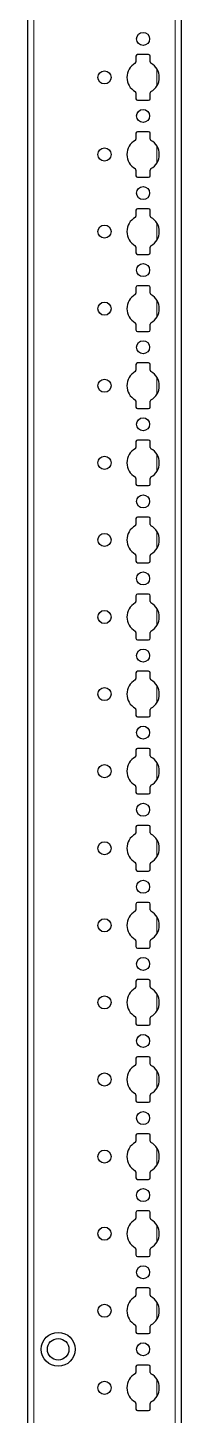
# Model space of a CAD drawing. Header units: millimetres. Extents: x -199 to 3754, y -1747 to 1507.
# Drawn here: x 3254.9 to 3304.6, y -436.2 to 13.8 of the extents above; entities that cross this region are included whole.
import ezdxf

# ---------------------------------------------------------------- set-up
doc = ezdxf.new("R2010")
doc.units = ezdxf.units.MM

msp = doc.modelspace()

# ---------------------------------------------------------------- linework, layer by layer
at = {"color": 7, "linetype": 'Continuous', "lineweight": 25}
for p, q in [((3254.87, -851.79), (3254.87, 647.21)), ((3304.57, 647.21), (3304.57, -851.79)), ((3289.92, 4.61), (3289.92, 2.73)), ((3294.02, 5.11), (3290.42, 5.11)), ((3294.52, 2.73), (3294.52, 4.61)), ((3289.92, -7.32), (3289.92, -9.19)), ((3294.52, -9.19), (3294.52, -7.32)), ((3290.42, -9.69), (3294.02, -9.69)), ((3289.92, -20.39), (3289.92, -22.27)), ((3294.02, -19.89), (3290.42, -19.89)), ((3294.52, -22.27), (3294.52, -20.39)), ((3289.92, -32.32), (3289.92, -34.19)), ((3290.42, -34.69), (3294.02, -34.69)), ((3294.52, -34.19), (3294.52, -32.32)), ((3294.02, -44.89), (3290.42, -44.89)), ((3289.92, -45.39), (3289.92, -47.27)), ((3294.52, -47.27), (3294.52, -45.39)), ((3289.92, -57.32), (3289.92, -59.19)), ((3294.52, -59.19), (3294.52, -57.32)), ((3290.42, -59.69), (3294.02, -59.69)), ((3289.92, -70.39), (3289.92, -72.27)), ((3294.02, -69.89), (3290.42, -69.89)), ((3294.52, -72.27), (3294.52, -70.39)), ((3289.92, -82.32), (3289.92, -84.19)), ((3290.42, -84.69), (3294.02, -84.69)), ((3294.52, -84.19), (3294.52, -82.32)), ((3289.92, -95.39), (3289.92, -97.27)), ((3294.02, -94.89), (3290.42, -94.89)), ((3294.52, -97.27), (3294.52, -95.39)), ((3289.92, -107.32), (3289.92, -109.19)), ((3294.52, -109.19), (3294.52, -107.32)), ((3290.42, -109.69), (3294.02, -109.69)), ((3289.92, -120.39), (3289.92, -122.27)), ((3294.02, -119.89), (3290.42, -119.89)), ((3294.52, -122.27), (3294.52, -120.39)), ((3289.92, -132.32), (3289.92, -134.19)), ((3290.42, -134.69), (3294.02, -134.69)), ((3294.52, -134.19), (3294.52, -132.32)), ((3289.92, -145.39), (3289.92, -147.27)), ((3294.02, -144.89), (3290.42, -144.89)), ((3294.52, -147.27), (3294.52, -145.39)), ((3289.92, -157.32), (3289.92, -159.19)), ((3294.52, -159.19), (3294.52, -157.32)), ((3290.42, -159.69), (3294.02, -159.69)), ((3289.92, -170.39), (3289.92, -172.27)), ((3294.02, -169.89), (3290.42, -169.89)), ((3294.52, -172.27), (3294.52, -170.39)), ((3289.92, -182.32), (3289.92, -184.19)), ((3294.52, -184.19), (3294.52, -182.32)), ((3290.42, -184.69), (3294.02, -184.69)), ((3289.92, -195.39), (3289.92, -197.27)), ((3294.02, -194.89), (3290.42, -194.89)), ((3294.52, -197.27), (3294.52, -195.39)), ((3289.92, -207.32), (3289.92, -209.19)), ((3290.42, -209.69), (3294.02, -209.69)), ((3294.52, -209.19), (3294.52, -207.32)), ((3289.92, -220.39), (3289.92, -222.27)), ((3294.02, -219.89), (3290.42, -219.89)), ((3294.52, -222.27), (3294.52, -220.39)), ((3289.92, -232.32), (3289.92, -234.19)), ((3294.52, -234.19), (3294.52, -232.32)), ((3290.42, -234.69), (3294.02, -234.69)), ((3289.92, -245.39), (3289.92, -247.27)), ((3294.02, -244.89), (3290.42, -244.89)), ((3294.52, -247.27), (3294.52, -245.39)), ((3289.92, -257.32), (3289.92, -259.19)), ((3290.42, -259.69), (3294.02, -259.69)), ((3294.52, -259.19), (3294.52, -257.32)), ((3294.02, -269.89), (3290.42, -269.89)), ((3289.92, -270.39), (3289.92, -272.27)), ((3294.52, -272.27), (3294.52, -270.39)), ((3289.92, -282.32), (3289.92, -284.19)), ((3294.52, -284.19), (3294.52, -282.32)), ((3290.42, -284.69), (3294.02, -284.69)), ((3289.92, -295.39), (3289.92, -297.27)), ((3294.02, -294.89), (3290.42, -294.89)), ((3294.52, -297.27), (3294.52, -295.39)), ((3289.92, -307.32), (3289.92, -309.19)), ((3290.42, -309.69), (3294.02, -309.69)), ((3294.52, -309.19), (3294.52, -307.32)), ((3289.92, -320.39), (3289.92, -322.27)), ((3294.02, -319.89), (3290.42, -319.89)), ((3294.52, -322.27), (3294.52, -320.39)), ((3289.92, -332.32), (3289.92, -334.19)), ((3294.52, -334.19), (3294.52, -332.32)), ((3290.42, -334.69), (3294.02, -334.69)), ((3289.92, -345.39), (3289.92, -347.27)), ((3294.02, -344.89), (3290.42, -344.89)), ((3294.52, -347.27), (3294.52, -345.39)), ((3289.92, -357.32), (3289.92, -359.19)), ((3290.42, -359.69), (3294.02, -359.69)), ((3294.52, -359.19), (3294.52, -357.32)), ((3289.92, -370.39), (3289.92, -372.27)), ((3294.02, -369.89), (3290.42, -369.89)), ((3294.52, -372.27), (3294.52, -370.39)), ((3289.92, -382.32), (3289.92, -384.19)), ((3294.52, -384.19), (3294.52, -382.32)), ((3290.42, -384.69), (3294.02, -384.69)), ((3289.92, -395.39), (3289.92, -397.27)), ((3294.02, -394.89), (3290.42, -394.89)), ((3294.52, -397.27), (3294.52, -395.39)), ((3289.92, -407.32), (3289.92, -409.19)), ((3294.52, -409.19), (3294.52, -407.32)), ((3290.42, -409.69), (3294.02, -409.69)), ((3289.92, -420.39), (3289.92, -422.27)), ((3294.02, -419.89), (3290.42, -419.89)), ((3294.52, -422.27), (3294.52, -420.39)), ((3289.92, -432.32), (3289.92, -434.19)), ((3290.42, -434.69), (3294.02, -434.69)), ((3294.52, -434.19), (3294.52, -432.32))]:
    msp.add_line(p, q, dxfattribs=at)
at = {"color": 8, "linetype": 'Continuous', "lineweight": 18}
for p, q in [((3256.87, 647.21), (3256.87, -851.79)), ((3302.57, -851.79), (3302.57, 647.21)), ((3296.72, -5), (3296.72, 0.41)), ((3296.72, -30), (3296.72, -24.59)), ((3296.72, -55), (3296.72, -49.59)), ((3296.72, -80), (3296.72, -74.59)), ((3296.72, -105), (3296.72, -99.59)), ((3296.72, -130), (3296.72, -124.59)), ((3296.72, -155), (3296.72, -149.59)), ((3296.72, -180), (3296.72, -174.59)), ((3296.72, -205), (3296.72, -199.59)), ((3296.72, -230), (3296.72, -224.59)), ((3296.72, -255), (3296.72, -249.59)), ((3296.72, -280), (3296.72, -274.59)), ((3296.72, -305), (3296.72, -299.59)), ((3296.72, -330), (3296.72, -324.59)), ((3296.72, -355), (3296.72, -349.59)), ((3296.72, -380), (3296.72, -374.59)), ((3296.72, -405), (3296.72, -399.59)), ((3296.72, -430), (3296.72, -424.59))]:
    msp.add_line(p, q, dxfattribs=at)
at = {"color": 7, "linetype": 'Continuous', "lineweight": 25}
for centre, radius in [((3292.22, 10.21), 2.12), ((3279.72, -2.29), 2.13), ((3292.22, -14.79), 2.12), ((3279.72, -27.29), 2.13), ((3292.22, -39.79), 2.12), ((3279.72, -52.29), 2.13), ((3292.22, -64.79), 2.12), ((3279.72, -77.29), 2.13), ((3292.22, -89.79), 2.12), ((3279.72, -102.29), 2.13), ((3292.22, -114.79), 2.12), ((3279.72, -127.29), 2.13), ((3292.22, -139.79), 2.12), ((3279.72, -152.29), 2.13), ((3292.22, -164.79), 2.12), ((3279.72, -177.29), 2.13), ((3292.22, -189.79), 2.12), ((3279.72, -202.29), 2.13), ((3292.22, -214.79), 2.12), ((3279.72, -227.29), 2.13), ((3292.22, -239.79), 2.12), ((3279.72, -252.29), 2.13), ((3292.22, -264.79), 2.12), ((3279.72, -277.29), 2.13), ((3292.22, -289.79), 2.12), ((3279.72, -302.29), 2.13), ((3292.22, -314.79), 2.12), ((3279.72, -327.29), 2.13), ((3292.22, -339.79), 2.12), ((3279.72, -352.29), 2.13), ((3292.22, -364.79), 2.12), ((3279.72, -377.29), 2.13), ((3292.22, -389.79), 2.12), ((3279.72, -402.29), 2.13), ((3264.72, -414.79), 5.5), ((3264.72, -414.79), 3.5), ((3292.22, -414.79), 2.12), ((3279.72, -427.29), 2.12)]:
    msp.add_circle(centre, radius, dxfattribs=at)
for centre, radius, start, end in [((3290.42, 4.61), 0.5, 90, 180), ((3294.02, 4.61), 0.5, 0, 90), ((3292.22, -2.29), 5.25, 119.1407, 240.8593), ((3289.42, 2.73), 0.5, 299.1407, 0), ((3295.02, 2.73), 0.5, 180, 240.8593), ((3292.22, -2.29), 5.25, 299.1407, 60.8593), ((3289.42, -7.32), 0.5, 0, 60.8593), ((3295.02, -7.32), 0.5, 119.1407, 180), ((3290.42, -9.19), 0.5, 180, 270), ((3294.02, -9.19), 0.5, 270, 0), ((3289.42, -22.27), 0.5, 299.1407, 0), ((3290.42, -20.39), 0.5, 90, 180), ((3294.02, -20.39), 0.5, 0, 90), ((3295.02, -22.27), 0.5, 180, 240.8593), ((3292.22, -27.29), 5.25, 119.1407, 240.8593), ((3292.22, -27.29), 5.25, 299.1407, 60.8593), ((3289.42, -32.32), 0.5, 0, 60.8593), ((3290.42, -34.19), 0.5, 180, 270), ((3294.02, -34.19), 0.5, 270, 0), ((3295.02, -32.32), 0.5, 119.1407, 180), ((3290.42, -45.39), 0.5, 90, 180), ((3294.02, -45.39), 0.5, 0, 90), ((3292.22, -52.29), 5.25, 119.1407, 240.8593), ((3289.42, -47.27), 0.5, 299.1407, 0), ((3295.02, -47.27), 0.5, 180, 240.8593), ((3292.22, -52.29), 5.25, 299.1407, 60.8593), ((3289.42, -57.32), 0.5, 0, 60.8593), ((3295.02, -57.32), 0.5, 119.1407, 180), ((3290.42, -59.19), 0.5, 180, 270), ((3294.02, -59.19), 0.5, 270, 0), ((3290.42, -70.39), 0.5, 90, 180), ((3294.02, -70.39), 0.5, 0, 90), ((3292.22, -77.29), 5.25, 119.1407, 240.8593), ((3289.42, -72.27), 0.5, 299.1407, 0), ((3295.02, -72.27), 0.5, 180, 240.8593), ((3292.22, -77.29), 5.25, 299.1407, 60.8593), ((3289.42, -82.32), 0.5, 0, 60.8593), ((3290.42, -84.19), 0.5, 180, 270), ((3294.02, -84.19), 0.5, 270, 0), ((3295.02, -82.32), 0.5, 119.1407, 180), ((3292.22, -102.29), 5.25, 119.1407, 240.8593), ((3289.42, -97.27), 0.5, 299.1407, 0), ((3290.42, -95.39), 0.5, 90, 180), ((3294.02, -95.39), 0.5, 0, 90), ((3295.02, -97.27), 0.5, 180, 240.8593), ((3292.22, -102.29), 5.25, 299.1407, 60.8593), ((3289.42, -107.32), 0.5, 0, 60.8593), ((3295.02, -107.32), 0.5, 119.1407, 180), ((3290.42, -109.19), 0.5, 180, 270), ((3294.02, -109.19), 0.5, 270, 0), ((3290.42, -120.39), 0.5, 90, 180), ((3294.02, -120.39), 0.5, 0, 90), ((3292.22, -127.29), 5.25, 119.1407, 240.8593), ((3289.42, -122.27), 0.5, 299.1407, 0), ((3295.02, -122.27), 0.5, 180, 240.8593), ((3292.22, -127.29), 5.25, 299.1407, 60.8593), ((3289.42, -132.32), 0.5, 0, 60.8593), ((3290.42, -134.19), 0.5, 180, 270), ((3294.02, -134.19), 0.5, 270, 0), ((3295.02, -132.32), 0.5, 119.1407, 180), ((3292.22, -152.29), 5.25, 119.1407, 240.8593), ((3289.42, -147.27), 0.5, 299.1407, 0), ((3290.42, -145.39), 0.5, 90, 180), ((3294.02, -145.39), 0.5, 0, 90), ((3295.02, -147.27), 0.5, 180, 240.8593), ((3292.22, -152.29), 5.25, 299.1407, 60.8593), ((3289.42, -157.32), 0.5, 0, 60.8593), ((3295.02, -157.32), 0.5, 119.1407, 180), ((3290.42, -159.19), 0.5, 180, 270), ((3294.02, -159.19), 0.5, 270, 0), ((3290.42, -170.39), 0.5, 90, 180), ((3294.02, -170.39), 0.5, 0, 90), ((3292.22, -177.29), 5.25, 119.1407, 240.8593), ((3289.42, -172.27), 0.5, 299.1407, 0), ((3295.02, -172.27), 0.5, 180, 240.8593), ((3292.22, -177.29), 5.25, 299.1407, 60.8593), ((3289.42, -182.32), 0.5, 0, 60.8593), ((3290.42, -184.19), 0.5, 180, 270), ((3294.02, -184.19), 0.5, 270, 0), ((3295.02, -182.32), 0.5, 119.1407, 180), ((3292.22, -202.29), 5.25, 119.1407, 240.8593), ((3289.42, -197.27), 0.5, 299.1407, 0), ((3290.42, -195.39), 0.5, 90, 180), ((3294.02, -195.39), 0.5, 0, 90), ((3295.02, -197.27), 0.5, 180, 240.8593), ((3292.22, -202.29), 5.25, 299.1407, 60.8593), ((3289.42, -207.32), 0.5, 0, 60.8593), ((3295.02, -207.32), 0.5, 119.1407, 180), ((3290.42, -209.19), 0.5, 180, 270), ((3294.02, -209.19), 0.5, 270, 0), ((3290.42, -220.39), 0.5, 90, 180), ((3294.02, -220.39), 0.5, 0, 90), ((3292.22, -227.29), 5.25, 119.1407, 240.8593), ((3289.42, -222.27), 0.5, 299.1407, 0), ((3295.02, -222.27), 0.5, 180, 240.8593), ((3292.22, -227.29), 5.25, 299.1407, 60.8593), ((3289.42, -232.32), 0.5, 0, 60.8593), ((3295.02, -232.32), 0.5, 119.1407, 180), ((3290.42, -234.19), 0.5, 180, 270), ((3294.02, -234.19), 0.5, 270, 0), ((3289.42, -247.27), 0.5, 299.1407, 0), ((3290.42, -245.39), 0.5, 90, 180), ((3294.02, -245.39), 0.5, 0, 90), ((3295.02, -247.27), 0.5, 180, 240.8593), ((3292.22, -252.29), 5.25, 119.1407, 240.8593), ((3292.22, -252.29), 5.25, 299.1407, 60.8593), ((3289.42, -257.32), 0.5, 0, 60.8593), ((3290.42, -259.19), 0.5, 180, 270), ((3294.02, -259.19), 0.5, 270, 0), ((3295.02, -257.32), 0.5, 119.1407, 180), ((3290.42, -270.39), 0.5, 90, 180), ((3294.02, -270.39), 0.5, 0, 90), ((3292.22, -277.29), 5.25, 119.1407, 240.8593), ((3289.42, -272.27), 0.5, 299.1407, 0), ((3295.02, -272.27), 0.5, 180, 240.8593), ((3292.22, -277.29), 5.25, 299.1407, 60.8593), ((3289.42, -282.32), 0.5, 0, 60.8593), ((3295.02, -282.32), 0.5, 119.1407, 180), ((3290.42, -284.19), 0.5, 180, 270), ((3294.02, -284.19), 0.5, 270, 0), ((3290.42, -295.39), 0.5, 90, 180), ((3294.02, -295.39), 0.5, 0, 90), ((3292.22, -302.29), 5.25, 119.1407, 240.8593), ((3289.42, -297.27), 0.5, 299.1407, 0), ((3295.02, -297.27), 0.5, 180, 240.8593), ((3292.22, -302.29), 5.25, 299.1407, 60.8593), ((3289.42, -307.32), 0.5, 0, 60.8593), ((3290.42, -309.19), 0.5, 180, 270), ((3294.02, -309.19), 0.5, 270, 0), ((3295.02, -307.32), 0.5, 119.1407, 180), ((3292.22, -327.29), 5.25, 119.1407, 240.8593), ((3289.42, -322.27), 0.5, 299.1407, 0), ((3290.42, -320.39), 0.5, 90, 180), ((3294.02, -320.39), 0.5, 0, 90), ((3295.02, -322.27), 0.5, 180, 240.8593), ((3292.22, -327.29), 5.25, 299.1407, 60.8593), ((3289.42, -332.32), 0.5, 0, 60.8593), ((3295.02, -332.32), 0.5, 119.1407, 180), ((3290.42, -334.19), 0.5, 180, 270), ((3294.02, -334.19), 0.5, 270, 0), ((3290.42, -345.39), 0.5, 90, 180), ((3294.02, -345.39), 0.5, 0, 90), ((3292.22, -352.29), 5.25, 119.1407, 240.8593), ((3289.42, -347.27), 0.5, 299.1407, 0), ((3295.02, -347.27), 0.5, 180, 240.8593), ((3292.22, -352.29), 5.25, 299.1407, 60.8593), ((3289.42, -357.32), 0.5, 0, 60.8593), ((3290.42, -359.19), 0.5, 180, 270), ((3294.02, -359.19), 0.5, 270, 0), ((3295.02, -357.32), 0.5, 119.1407, 180), ((3292.22, -377.29), 5.25, 119.1407, 240.8593), ((3289.42, -372.27), 0.5, 299.1407, 0), ((3290.42, -370.39), 0.5, 90, 180), ((3294.02, -370.39), 0.5, 0, 90), ((3295.02, -372.27), 0.5, 180, 240.8593), ((3292.22, -377.29), 5.25, 299.1407, 60.8593), ((3289.42, -382.32), 0.5, 0, 60.8593), ((3295.02, -382.32), 0.5, 119.1407, 180), ((3290.42, -384.19), 0.5, 180, 270), ((3294.02, -384.19), 0.5, 270, 0), ((3290.42, -395.39), 0.5, 90, 180), ((3294.02, -395.39), 0.5, 0, 90), ((3292.22, -402.29), 5.25, 119.1407, 240.8593), ((3289.42, -397.27), 0.5, 299.1407, 0), ((3295.02, -397.27), 0.5, 180, 240.8593), ((3292.22, -402.29), 5.25, 299.1407, 60.8593), ((3289.42, -407.32), 0.5, 0, 60.8593), ((3290.42, -409.19), 0.5, 180, 270), ((3294.02, -409.19), 0.5, 270, 0), ((3295.02, -407.32), 0.5, 119.1407, 180), ((3292.22, -427.29), 5.25, 119.1407, 240.8593), ((3289.42, -422.27), 0.5, 299.1407, 0), ((3290.42, -420.39), 0.5, 90, 180), ((3294.02, -420.39), 0.5, 0, 90), ((3295.02, -422.27), 0.5, 180, 240.8593), ((3292.22, -427.29), 5.25, 299.1407, 60.8593), ((3289.42, -432.32), 0.5, 0, 60.8593), ((3295.02, -432.32), 0.5, 119.1407, 180), ((3290.42, -434.19), 0.5, 180, 270), ((3294.02, -434.19), 0.5, 270, 0)]:
    msp.add_arc(centre, radius, start, end, dxfattribs=at)

doc.saveas('drawing.dxf')
